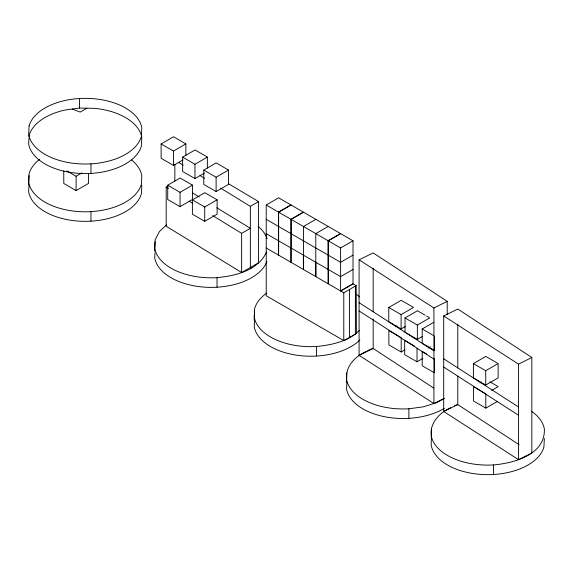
<?xml version="1.0" encoding="UTF-8"?>
<svg xmlns="http://www.w3.org/2000/svg" width="573" height="573" viewBox="0 0 573 573"><rect width="100%" height="100%" fill="white"/><g stroke="black" fill="none" stroke-linecap="round" stroke-linejoin="round"><path stroke-width="0.86" d="M28.951 138.272L28.65 144.045A56.87 32.833 0 0 0 83.529 173.562A56.87 32.833 0 0 0 141.373 145.993L141.818 137.427A56.87 32.833 0 0 0 94.344 108.326L79.504 108.068L65.05 110.037A56.87 32.833 0 0 0 29.094 135.479L29.03 136.789M28.951 186.046L28.65 191.819A56.87 32.833 0 0 0 83.529 221.328A56.87 32.833 0 0 0 141.373 193.767L141.818 185.201M154.975 252.901L154.717 257.85A56.87 32.833 0 0 0 208.257 287.331A56.87 32.833 0 0 0 266.946 261.331M254.663 318.122L254.219 326.689A56.87 32.833 0 0 0 298.655 355.461A56.87 32.833 0 0 0 359.83 340.025M346.901 382.392L346.565 388.988A56.87 32.833 0 0 0 384.77 416.757A56.87 32.833 0 0 0 444.412 408.277M544.35 438.51L543.906 447.076A56.87 32.833 0 0 1 486.062 474.637A56.87 32.833 0 0 1 431.183 445.128L431.526 428.969M266.667 251.74C258.38 270.442 235.589 275.871 217.038 277.654A56.87 32.833 0 0 1 154.717 248.295L155.161 239.729L159.437 231.521L166.585 224.838M266.223 248.002L343.779 292.782L356.17 285.605L353.104 283.836L340.691 290.998M359.421 330.334C348.255 341.558 331.746 344.96 316.54 346.493A56.87 32.833 0 0 1 254.219 317.134L254.663 308.568A56.87 32.833 0 0 1 266.739 293.068M366.032 351.586C355.174 356.399 345.068 366.727 346.565 379.433A56.87 32.833 0 0 0 408.878 408.793L423.332 406.823L436.404 402.762L444.125 398.564M450.65 407.725C439.792 412.531 429.686 422.867 431.183 435.573A56.87 32.833 0 0 0 493.496 464.932C513.823 463.206 545.56 454.668 544.35 428.955A56.87 32.833 0 0 0 531.973 411.607M86.924 108.197L80.206 112.079L72.277 109.056M66.855 170.912L76.102 176.248L81.939 172.874M63.775 170.818L63.775 183.46L76.102 190.58L88.514 183.41L88.514 173.297M182.937 159.917L173.447 165.404L161.12 158.284L161.12 143.952L173.526 136.782L185.86 143.902L185.86 155.706M161.12 143.952L173.447 151.071L185.86 143.902M204.454 173.11L194.963 178.59L182.629 171.47L182.629 157.138L195.042 149.976L207.376 157.088L207.376 168.047M182.629 157.138L194.963 164.258L207.376 157.088M167.724 185.186L180.137 178.024L192.464 185.143L192.464 199.476L180.058 206.638L167.724 199.519L167.724 185.186L180.058 192.306L192.464 185.143M228.67 183.818L258.573 201.61L258.573 262.756L241.634 272.533L166.191 226.228L166.191 187.056L168.355 185.802M203.78 170.102L216.193 162.933L228.52 170.052L228.52 184.384L216.107 191.547L203.78 184.434L203.78 170.102L216.107 177.222L228.52 170.052M192.392 199.87L204.805 192.707L217.131 199.819L217.131 214.152L204.726 221.321L192.392 214.202L192.392 199.87L204.726 206.989L217.131 199.819M251.196 268.021L250.351 267.505L250.351 206.352L258.573 201.61M266.223 205.012L278.628 197.843L303.375 212.125L290.962 219.294L266.223 205.012L266.223 295.775L344.001 340.684L356.413 333.515L356.17 285.605M241.634 272.533L241.634 233.361L250.351 228.326L216.795 207.763M290.962 204.962L278.55 212.125L278.55 255.121M291.041 205.012L278.628 212.175L278.628 255.171M291.127 219.387L303.54 212.225L340.527 233.576L328.114 240.739L291.127 219.387L291.127 248.052M315.866 219.337L303.454 226.507L303.454 269.503M328.193 226.457L315.78 233.626L315.78 276.616M328.279 283.836L328.279 240.839L340.691 233.669L353.018 240.789L353.018 283.785L340.606 290.948L340.606 247.959L353.018 240.789M353.018 255.121L340.606 262.291L328.279 255.171M353.018 269.453L340.606 276.616L266.223 233.669M388.781 307.465L401.186 300.302L413.52 307.422L401.107 314.584L388.781 307.465L388.781 321.797L401.107 328.916L405.491 326.388M422.473 336.423L417.359 339.374L405.032 332.261L405.032 317.929L417.445 310.759L425.152 315.207M395.434 326.746L396.896 325.908M405.032 317.929L417.359 325.041L429.771 317.879M433.761 349.981L422.201 343.313L422.201 328.981L433.883 322.234M401.193 351.994L401.193 337.662L388.866 330.542L388.866 344.874L401.193 351.994L404.846 349.881M428.038 348.047L430.223 346.787M414.709 346.142L404.696 340.355L404.696 354.687L417.022 361.807L422.86 358.433M473.398 363.604L485.725 370.717L498.138 363.554L498.138 377.886L485.725 385.049L473.398 377.936L473.398 363.604L485.811 356.435L497.364 363.11M480.059 382.886L481.513 382.041M491.655 390.421L498.224 386.632M485.811 408.126L485.811 393.794L473.484 386.675L473.484 401.007L485.811 408.126L497.493 401.387M367.572 350.748L369.119 349.91M447.212 301.341L373.173 252.922L359.085 259.82L433.926 307.988L447.212 301.341L447.212 314.735M359.085 259.82L359.085 355.367L433.926 403.535L444.082 398.45M443.703 315.959L518.544 364.127L531.83 357.48L531.83 453.021L518.544 459.668L443.703 411.5L443.703 315.959L457.791 309.062L531.83 357.48M359.085 355.367L373.173 348.47L433.747 388.086M443.703 411.5L457.791 404.602L519.117 444.705M369.886 349.487L373.173 348.47L373.173 319.003M454.511 405.627L457.791 404.602L457.791 376.031M28.994 175.667L28.65 185.201M155.061 241.699L154.717 251.232M254.562 310.537L254.219 320.071M346.901 372.837L346.565 382.37M328.279 240.839L340.606 247.959M266.223 219.337L290.962 233.626M291.127 233.72L328.114 255.071M426.692 316.103L428.998 317.435M422.201 328.981L433.761 335.649M489.75 381.74L497.457 386.188M426.821 354.093L422.194 351.421L422.194 365.753L433.754 372.429M178.669 162.41L183.245 165.217M200.02 175.503L204.597 178.303M220.612 188.123L250.351 206.352M192.392 192.8L199.254 197.012M166.191 187.056L168.476 188.46M189.054 201.087L192.865 203.422M212.676 215.584L241.634 233.361M359.085 302.687L433.926 350.855M443.703 358.82L518.544 406.988M359.085 310.953L433.926 359.121M443.703 367.085L518.544 415.253M518.544 364.127L518.544 459.668M493.496 464.932L493.496 474.487M485.725 370.717L485.725 385.049M457.791 324.239L457.791 367.995M434.535 336.093L434.535 350.425M434.52 358.54L434.52 372.873M433.926 307.988L433.926 403.535M417.359 325.041L417.359 339.374M417.022 348.32L417.022 361.807M408.878 408.793L408.878 418.347M401.107 314.584L401.107 328.916M373.173 268.107L373.173 311.862M355.382 286.342L355.382 334.109M349.466 289.752L349.466 337.526M343.779 292.782L343.779 340.555M328.193 269.453L328.193 283.785M328.114 240.739L328.114 269.403M316.54 346.493L316.54 356.048M315.866 262.334L315.866 276.666M303.375 255.121L303.375 269.453M291.041 248.002L291.041 262.334M290.962 219.294L290.962 262.291M217.038 277.654L217.038 287.209M216.107 177.222L216.107 191.547M204.726 206.989L204.726 221.321M194.963 164.258L194.963 178.59M180.058 192.306L180.058 206.638M174.851 164.472L174.851 181.175M173.447 151.071L173.447 165.404M90.964 163.849L90.964 173.404M90.964 211.623L90.964 221.178M79.504 98.513L79.504 108.068M76.102 176.248L76.102 190.58M356.943 294.629A56.87 32.833 0 0 1 359.658 297.015M258.151 226.371A56.87 32.833 0 0 1 267.09 238.597M39.652 159.315A56.87 32.833 0 0 0 29.094 173.698L28.65 182.264A56.87 32.833 0 0 0 83.529 211.774A56.87 32.833 0 0 0 141.373 184.212L141.818 175.646A56.87 32.833 0 0 0 131.367 159.752M29.094 125.924L28.65 134.49A56.87 32.833 0 0 0 83.529 164.007A56.87 32.833 0 0 0 141.373 136.438L141.818 127.872A56.87 32.833 0 0 0 86.938 98.363A56.87 32.833 0 0 0 29.094 125.924"/></g></svg>
